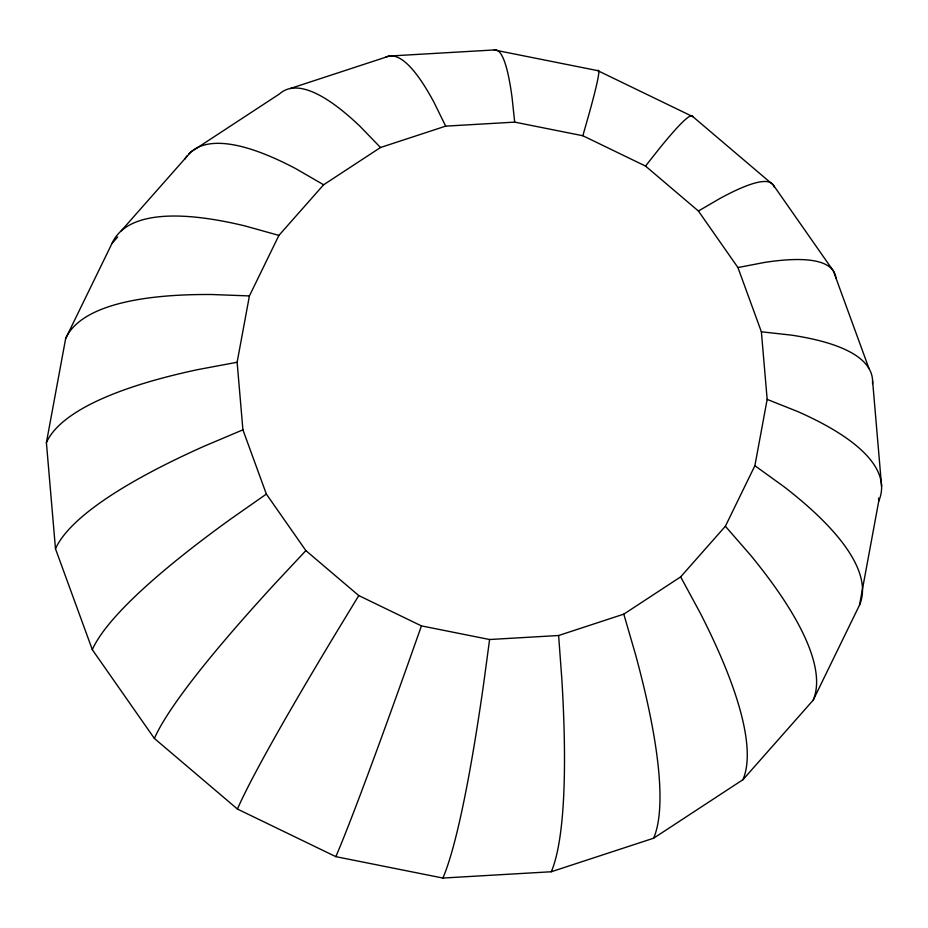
<?xml version="1.0" encoding="UTF-8"?>
<svg xmlns="http://www.w3.org/2000/svg" width="928" height="928" viewBox="0 0 928 928"><rect width="100%" height="100%" fill="white"/><g stroke="black" fill="none" stroke-linecap="round" stroke-linejoin="round"><path stroke-width="1.39" d="M489.601 639.52L421.44 625.89L358.776 595.579L305.88 550.617L266.359 494.09L242.916 429.838L237.127 362.256L249.412 295.928L278.91 235.399L323.628 184.765L380.503 147.506L445.672 126.138L514.692 122.125L582.854 135.743L645.517 166.066L698.413 211.027L737.934 267.554L761.378 331.795L767.166 399.388L754.882 465.705L725.383 526.246L680.665 576.88L623.79 614.139L558.621 635.506L489.601 639.52L483.662 683.623A583.967 50.924 -86 0 1 442.888 878.05L335.843 856.66L237.429 809.042L154.373 738.444L92.313 649.67L55.483 548.773L46.4 442.633L65.679 338.476L112.01 243.403L117.705 236.953M442.888 878.05L551.278 871.752L653.625 838.204L742.957 779.682L813.183 700.176L859.514 605.102L878.793 500.946L878.549 498.081M582.854 135.743L589.28 113.1A583.967 13.178 -71.4 0 0 597.736 70.644L494.172 49.95L389.308 56.04L290.29 88.496M421.44 625.89L406.464 668.195A583.967 13.178 -71.4 0 1 335.843 856.66M358.776 595.579L335.507 633.859A583.967 25.474 -56.9 0 0 237.429 809.042M645.517 166.066L660.249 147.436A583.967 25.474 -56.9 0 1 692.949 116.708L773.314 185.02L833.356 270.906L868.979 368.52M121.243 230.828L190.878 151.995L279.456 93.96A583.967 113.68 64.3 0 1 360.11 126.405L380.503 147.506M305.88 550.617L275.604 582.946A583.967 62.396 -42.3 0 0 154.373 738.444M266.359 494.09L230.852 518.926A583.967 95.05 -27.5 0 0 92.313 649.67M698.413 211.027L720.151 198.348A583.967 62.396 -42.3 0 1 774.265 187.143M242.916 429.838L204.288 446.159A583.967 121.243 -12.5 0 0 55.483 548.773M737.934 267.554L764.904 262.369A583.967 95.05 -27.5 0 1 835.954 278.133M237.127 362.256L197.745 369.622A583.967 139.165 2.8 0 0 46.4 442.633M249.412 295.928L211.642 294.512A583.967 147.598 18.2 0 0 65.679 338.476M761.378 331.795L791.456 335.136A583.967 121.243 -12.5 0 1 872.54 383.624M278.91 235.399L245.062 225.945A583.967 145.974 33.7 0 0 112.01 243.403M767.166 399.388L798.01 411.672A583.967 139.165 2.8 0 1 878.793 500.946M597.736 70.644L692.949 116.708M323.628 184.765L295.696 168.618A583.967 134.409 49.1 0 0 188.976 153.781M754.882 465.705L784.102 486.782A583.967 147.598 18.2 0 1 859.514 605.102M725.383 526.246L750.694 555.338A583.967 145.974 33.7 0 1 813.183 700.176M680.665 576.88L700.048 612.677A583.967 134.409 49.1 0 1 742.957 779.682M445.672 126.138L433.921 102.208A583.967 85.214 79.3 0 0 385.572 57.234M623.79 614.139L635.634 654.878A583.967 113.68 64.3 0 1 653.625 838.204M514.692 122.125L512.082 97.672A583.967 50.924 -86 0 0 494.172 49.95M872.598 380.967L881.6 486.226M558.621 635.506L561.834 679.076A583.967 85.214 79.3 0 1 551.278 871.752M184.869 158.99A583.967 134.409 49.1 0 1 187.224 155.742"/></g></svg>
